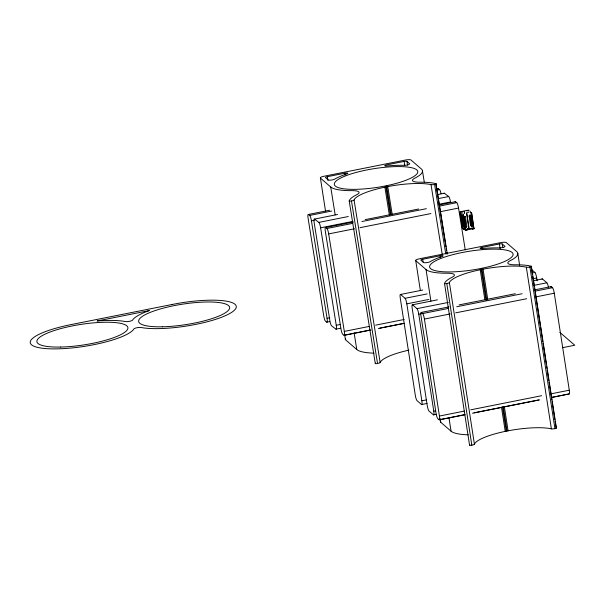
<?xml version="1.0" encoding="UTF-8"?>
<svg xmlns="http://www.w3.org/2000/svg" width="605" height="605" viewBox="0 0 605 605"><rect width="100%" height="100%" fill="white"/><g stroke="black" fill="none" stroke-linecap="round" stroke-linejoin="round"><path stroke-width="0.91" d="M472.414 225.937L472.119 226.043A4.114 1.036 -8.5 0 0 471.408 226.028L470.531 225.635L469.072 215.97L469.828 215.471A4.22 1.059 -8.5 0 1 470.516 215.486L471.045 215.977L472.49 225.794M465.54 230.535L466.72 229.824A3.252 0.734 -8.8 0 1 469.2 228.841L469.223 228.834M462.795 211.531L461.35 212.113M461.683 215.872L463.301 226.353M469.964 215.077L471.56 225.257M462.712 225.801L460.919 215.138L462.402 225.385L463.831 226.293A4.182 1.051 -8.5 0 0 465.26 226.52M465.555 229.499A4.696 1.059 -8.8 0 1 463.498 229.129L462.462 228.236L462.825 228.055M465.593 230.21A4.681 1.051 -8.8 0 0 465.351 230.52L465.313 229.983A4.704 1.059 -8.8 0 1 466.024 229.446L466.243 229.287M465.381 216.62L464.723 216.484A4.22 1.059 -8.5 0 0 464.285 216.726L465.85 227.291A4.114 1.036 -8.5 0 1 466.289 227.049L466.833 226.346L465.389 216.643L464.36 216.908L465.608 227.185L466.289 227.049M464.36 216.908L464.035 216.62A4.545 1.142 -8.5 0 0 463.695 216.847L465.033 227.17M462.583 220.084L463.445 225.65A4.061 1.021 -8.5 0 1 463.71 225.468L463.906 224.826L462.356 225.136M470.985 224.183L471.098 223.805M471.771 225.249L471.106 225.393A4.182 1.051 -8.5 0 0 471.764 224.72L472.233 224.584A4.666 1.172 -8.5 0 1 471.771 225.241L471.734 225.264A0.817 0.401 78.4 0 1 471.613 225.272L471.613 225.272M468.89 212.068L467.574 212.506M468.845 210.623L466.47 210.759M463.687 228.418L463.271 228.433M408.867 350.159A42.206 9.491 -8.8 0 0 380.137 362.478A3.38 0.756 -8.8 0 1 377.55 363.529A1.891 0.424 -8.8 0 1 375.274 363.446L349.198 200.898A1.891 0.424 -8.8 0 0 351.482 200.981A3.38 0.756 -8.8 0 0 354.061 199.93A42.206 9.491 -8.8 0 1 384.893 187.164L387.737 186.597A42.206 9.491 -8.8 0 1 431.025 184.616A3.38 0.756 -8.8 0 0 434.602 184.434A1.883 0.424 -8.8 0 0 435.797 183.625L445.333 243.074M556.305 427.894A1.883 0.424 -8.8 0 1 554.951 428.65A3.38 0.756 -8.8 0 1 551.367 428.832A42.206 9.491 -8.8 0 0 508.079 430.813L505.243 431.373A42.206 9.491 -8.8 0 0 474.403 444.146A3.38 0.756 -8.8 0 1 471.824 445.189A1.891 0.424 -8.8 0 1 469.548 445.114L444.524 283.48A1.891 0.424 -8.8 0 0 446.8 283.556A3.38 0.756 -8.8 0 0 449.386 282.512A42.206 9.491 -8.8 0 1 480.219 269.739L483.055 269.172A42.206 9.491 -8.8 0 1 526.342 267.191A3.38 0.756 -8.8 0 0 529.927 267.009A1.883 0.424 -8.8 0 0 531.122 266.2L532.415 274.564M327.35 176.69L344.774 173.219A2.518 0.567 -8.8 0 1 347.58 173.121A2.518 0.567 -8.8 0 1 346.877 173.922L346.279 174.119A46.986 10.572 -8.8 0 0 335.473 178.694L334.746 179.125A3.562 0.802 -8.8 0 1 331.169 180.078A3.562 0.802 -8.8 0 1 328.197 179.889L325.558 177.605A2.397 0.537 -8.8 0 1 327.35 176.69L327.948 180.403M404.102 161.414L386.701 164.878A2.518 0.567 -8.8 0 0 384.757 165.725A2.518 0.567 -8.8 0 0 386.701 165.997L387.419 165.929A46.986 10.572 -8.8 0 1 402.801 165.301L404.057 165.331A3.547 0.802 -8.8 0 0 408.065 164.772A3.547 0.802 -8.8 0 0 409.577 163.69L406.938 161.406A2.397 0.537 -8.8 0 0 404.102 161.414L404.7 165.127M435.797 183.625L435.479 183.542A47.001 10.572 -8.8 0 0 419.628 182.203A15.004 3.373 -8.8 0 1 414.894 178.112A46.986 10.572 -8.8 0 0 421.33 168.946L410.871 159.917A4.787 1.074 -8.8 0 0 405.388 160.038L323.985 176.244A4.795 1.081 -8.8 0 0 320.416 178.074L330.716 186.983A46.986 10.572 -8.8 0 0 351.951 190.636A14.989 3.373 -8.8 0 1 356.663 194.734A47.001 10.572 -8.8 0 0 349.198 200.898M329.536 321.633L326.776 322.185L325.505 321.217A4.795 0.877 78.7 0 1 323.728 315.795L308.104 218.314A4.795 0.877 78.7 0 1 308.391 214.457L329.574 210.237M436.409 188.972L438.254 188.609L439.525 189.577A4.795 0.877 78.7 0 1 441.075 193.766M308.391 214.457L309.662 215.425L331.767 211.024M436.765 190.121L439.525 189.577M340.577 328.235L335.972 329.15L331.601 325.845A4.795 0.877 78.7 0 1 329.831 320.423L314.207 222.942A4.795 0.877 78.7 0 1 314.494 219.078L337.514 214.495M437.907 194.515L444.357 193.229L448.721 196.542A4.795 0.877 78.7 0 1 450.491 201.964L438.519 204.346M309.662 215.425A4.795 0.877 78.7 0 1 311.439 220.848L314.199 220.296M314.494 219.078L318.858 222.39L348.329 216.522M438.587 198.553L448.721 196.542M318.858 222.39A4.795 0.877 78.7 0 1 320.627 227.813L352.866 221.392M369.806 330.118L344.018 335.253L342.74 334.285A4.795 0.877 78.7 0 1 340.97 328.863L325.346 231.382A4.795 0.877 78.7 0 1 325.634 227.525L353.26 222.02M365.238 219.638L418.652 209.005M438.92 204.974L455.497 201.677L456.767 202.645A4.795 0.877 78.7 0 1 458.545 208.067L465.237 249.842M325.634 227.525L326.904 228.486L352.692 223.358M361.903 221.521L426.374 208.687M439.268 206.124L456.767 202.645M326.904 228.486A4.795 0.877 78.7 0 1 328.681 233.908L354.469 228.781M359.998 227.677L430.911 213.565M440.122 211.727L458.545 208.067M460.307 211.682L468.966 210.079M461.26 215.834L462.25 215.735A4.182 1.051 -8.5 0 0 463.748 215.962L463.15 216.091A4.666 1.172 -8.5 0 1 461.781 215.834L461.774 215.826M461.675 216.197L462.137 216.106L463.574 225.748M464.035 216.62L464.723 216.484M469.828 215.471L470.508 215.335A4.545 1.142 -8.5 0 1 471 215.357M463.695 216.847L464.277 216.734M470.539 215.486L471.121 215.365M469.072 215.97L470.508 215.335M463.589 217.467L464.118 217.361M471.045 215.977L471.552 215.751M462.704 225.476L463.377 225.4M462.53 225.703L463.71 225.468M471.749 224.591L472.134 224.047L470.826 215.282M463.332 226.376L463.831 226.293M470.652 225.12L471.386 224.977M463.354 226.391A4.666 1.172 -8.5 0 0 464.731 226.648L465.351 226.527M465.797 226.55L466.833 226.346M470.531 225.635L471.552 225.4L470.108 215.766M465.018 227.109L465.555 227.004M472.497 225.68L473.019 225.514M465.268 227.404L465.85 227.291M471.416 226.028L472.112 225.892A4.696 1.18 -8.5 0 1 472.694 225.93L472.808 225.922M472.119 226.043L472.702 225.93M469.2 228.841A3.252 0.734 -8.8 0 1 472.588 228.652L473.813 228.652M465.616 230.52L466.788 230.286A3.252 0.734 -8.8 0 1 469.268 229.303L469.298 229.295A3.252 0.734 -8.8 0 1 472.656 229.113L473.851 228.645L471.469 212.68M422.668 259.265L440.1 255.802A2.518 0.567 -8.8 0 1 442.898 255.703A2.518 0.567 -8.8 0 1 442.195 256.497L441.605 256.694A46.986 10.572 -8.8 0 0 430.798 261.277L430.064 261.7A3.562 0.802 -8.8 0 1 426.495 262.653A3.562 0.802 -8.8 0 1 423.515 262.464L420.883 260.18A2.397 0.537 -8.8 0 1 422.668 259.265L423.107 262.056M482.019 247.453L499.427 243.989A2.397 0.537 -8.8 0 1 502.263 243.989L504.895 246.265A3.547 0.802 -8.8 0 1 503.39 247.347A3.547 0.802 -8.8 0 1 499.375 247.906L498.127 247.876A46.986 10.572 -8.8 0 0 482.737 248.504L482.026 248.572A2.518 0.567 -8.8 0 1 480.083 248.3A2.518 0.567 -8.8 0 1 482.019 247.453L482.306 249.313M531.122 266.2L530.797 266.124A47.001 10.572 -8.8 0 0 514.953 264.778A15.004 3.373 -8.8 0 1 510.219 260.687A46.986 10.572 -8.8 0 0 516.647 251.521L506.196 242.492A4.787 1.074 -8.8 0 0 500.713 242.613L419.31 258.819A4.795 1.081 -8.8 0 0 415.733 260.649L426.041 269.558A46.986 10.572 -8.8 0 0 447.277 273.218A14.989 3.373 -8.8 0 1 451.988 277.309A47.001 10.572 -8.8 0 0 444.524 283.48M427.032 403.429L421.503 404.533L417.057 400.676A4.795 0.877 78.7 0 1 415.287 395.148L400.276 298.167A4.795 0.877 78.7 0 1 400.608 294.454L422.714 290.052M400.608 294.454L405.063 298.31L427.168 293.909M532.166 273.014L534.926 272.462A4.795 0.877 78.7 0 1 536.688 277.99L537.127 280.788M326.776 322.185A4.795 0.877 78.7 0 0 327.063 318.321L329.823 317.776M405.063 298.31A4.795 0.877 78.7 0 1 406.825 303.839L428.93 299.437M533.005 278.724L536.688 277.99M436.197 414.319L433.437 414.864L428.983 411.007A4.795 0.877 78.7 0 1 427.221 405.486L412.209 308.497A4.795 0.877 78.7 0 1 412.542 304.791L437.407 299.846M533.194 280.773L542.405 278.943L546.86 282.8A4.795 0.877 78.7 0 1 548.402 287.103M412.542 304.791L416.996 308.648L448.305 302.417M533.965 285.363L546.86 282.8M335.972 329.15A4.795 0.877 78.7 0 0 336.251 325.286L339.942 324.552M463.959 414.811L439.086 419.764L437.786 418.637A4.795 0.877 78.7 0 1 436.023 413.109L421.012 316.128A4.795 0.877 78.7 0 1 421.345 312.414L448.978 306.916M459.104 304.897L515.286 293.72M534.631 289.871L551.208 286.566L552.509 287.693A4.795 0.877 78.7 0 1 554.271 293.221L569.29 390.202A4.795 0.877 78.7 0 1 568.95 393.916L551.45 397.394M416.996 308.648A4.795 0.877 78.7 0 1 418.758 314.176L421.519 313.624M421.345 312.414L422.645 313.541L448.434 308.414M456.722 306.758L522.115 293.743M535.009 291.179L552.509 287.693M344.018 335.253A4.795 0.877 78.7 0 0 344.305 331.389L369.171 326.443M375.622 325.157L404.17 319.47M422.645 313.541A4.795 0.877 78.7 0 1 424.408 319.069L450.196 313.942M455.724 312.838L526.645 298.726M535.856 296.889L554.271 293.221M379.94 328.099L403.883 323.335M344.26 335.299L370.971 329.982M378.337 328.515L404.125 323.38M344.714 335.064L345.432 339.707L356.791 349.531A46.986 10.572 -8.8 0 0 374.003 353.146M562.726 347.641L574.75 345.243L559.844 332.334M421.503 404.533A4.795 0.877 78.7 0 0 421.844 400.82L426.449 399.905M433.437 414.864A4.795 0.877 78.7 0 0 433.77 411.158L435.615 410.795M439.086 419.764A4.795 0.877 78.7 0 0 439.427 416.051L464.292 411.105M470.735 409.819L541.656 395.708M550.868 393.87L569.29 390.202M474.086 412.799L538.556 399.965M439.336 419.84L465.124 414.705M472.49 413.238L539.728 399.86M551.699 397.477L569.199 393.991M440.183 418.569L440.758 422.29L451.065 431.191A46.986 10.572 -8.8 0 0 468.278 434.814M464.731 226.648L464.791 226.648A0.817 0.635 78.9 0 0 464.98 226.595L463.748 216.567L463.218 216.098M462.802 213.081L462.114 212.998M472.097 225.892L471.552 225.4M472.762 228.66A4.681 1.051 -8.8 0 1 473.98 228.803L473.821 228.304A4.704 1.059 -8.8 0 0 472.316 228.191L471.696 228.108M531.75 269.709L534.926 272.462M472.233 224.576L472.134 224.047M436.046 183.776L447.224 253.442M445.628 244.927L445.93 246.787M446.225 248.647L446.528 250.5M446.823 252.361L447.118 254.221M434.602 184.434L445.779 254.1M431.025 184.616L442.195 254.274M422.456 170.814L424.249 181.961M406.938 161.406L407.536 165.127M387.737 186.597L392.206 214.465M386.663 186.801L391.133 214.669M385.952 186.945L390.422 214.813M384.893 187.164L389.363 215.025M354.061 199.93L380.137 362.478M351.482 200.981L377.55 363.529M344.774 173.219L345.077 175.079M330.716 186.983L335.17 214.851M354.106 332.81L356.768 349.531M328.681 233.908L344.305 331.389M320.627 227.813L336.251 325.286M311.439 220.848L327.063 318.321M531.371 266.359L556.396 428.015M532.702 276.417L534.283 286.641M534.57 288.494L534.858 290.355M535.145 292.215L537.308 306.145M537.595 308.005L540.326 325.656M540.613 327.509L542.768 341.447M543.056 343.307L546.368 364.671M546.655 366.532L546.943 368.385M547.23 370.245L548.811 380.462M549.098 382.322L549.385 384.175M549.673 386.035L551.828 399.973M552.115 401.826L554.853 419.477M555.14 421.337L556.146 427.841M529.927 267.009L554.951 428.65M526.342 267.191L551.367 428.832M517.782 253.389L519.65 265.466M502.263 243.989L502.838 247.702M499.427 243.989L500.146 248.632M483.055 269.172L487.66 298.9M504.343 406.658L508.079 430.813M481.988 269.384L486.73 300.035M503.269 406.863L507.013 431.017M481.277 269.52L486.019 300.178M502.558 407.006L506.302 431.161M480.219 269.739L484.817 299.467M501.5 407.226L505.243 431.373M472.603 228.652L472.671 229.113M466.72 229.824L466.788 230.286M463.498 229.129L461.086 212.937M460.443 212.68L460.723 214.488M461.706 220.817L461.986 222.625M462.265 224.44L462.545 226.247M459.944 211.947L462.462 228.236M449.386 282.512L474.403 444.146M446.8 283.556L471.824 445.189M440.1 255.802L440.387 257.654M426.041 269.558L430.911 301.146M449.046 418.191L451.043 431.199M415.733 260.649L420.339 290.377M424.408 319.069L439.427 416.051M418.758 314.176L433.77 411.158M406.825 303.839L421.844 400.82M320.416 178.074L325.588 211.516M473.957 228.342L473.995 228.577A4.704 1.059 -8.8 0 0 473.806 228.524M472.104 219.381L472.369 221.135M471.598 212.605L473.949 228.335M471.113 212.703L473.458 228.433A4.22 0.953 -8.8 0 0 468.988 228.66A4.22 0.953 -8.8 0 0 465.767 229.968L463.415 214.23M470.145 211.13L470.41 212.907M471.333 219.116L471.598 220.885M470.342 215.229L471.673 224.137M469.783 215.04L470.176 217.671M470.44 219.418L470.834 222.05M466.788 212.899L469.132 228.629M466.5 212.952L468.845 228.69M464.542 213.172L464.269 211.326L464.474 213.187M463.158 214.336L465.54 230.301M462.931 214.321L465.275 230.059M462.598 216.023L463.596 222.723M462.038 215.849L463.415 225.105M461.933 215.698L462.318 218.329M465.517 229.265A4.696 1.059 -8.8 0 1 463.506 228.932M465.313 230.286A4.537 1.021 -8.8 0 1 465.343 230.21M465.555 229.068A3.259 0.734 -8.8 0 1 465.177 228.993M468.595 228.622A4.22 0.953 -8.8 0 1 467.363 228.803M455.157 201.73A4.795 0.877 78.7 0 1 455.497 201.677M437.778 189.093A4.795 0.877 78.7 0 1 438.254 188.609M375.274 363.446A47.001 10.572 -8.8 0 1 375.418 363.053M345.432 339.707A4.795 1.081 -8.8 0 1 345.75 338.966M444.017 193.29A4.795 0.877 78.7 0 1 444.357 193.229M550.716 286.967A4.795 0.877 78.7 0 1 551.208 286.566M469.548 445.114A47.001 10.572 -8.8 0 1 469.79 444.524M440.758 422.29A4.795 1.081 -8.8 0 1 440.705 421.867M541.974 279.109A4.795 0.877 78.7 0 1 542.405 278.943M149.208 310.615L97.133 320.975A52.756 11.866 -8.8 0 1 125.348 321.542A4.046 0.907 -8.8 0 0 129.53 321.3A4.046 0.907 -8.8 0 0 132.593 320.098A52.756 11.866 -8.8 0 1 149.185 310.615M386.678 185.682L383.835 186.249A42.206 9.491 -8.8 0 1 336.304 180.85A42.206 9.491 -8.8 0 1 406.318 166.912A42.206 9.491 -8.8 0 1 386.678 185.682M482.003 268.257L479.16 268.824A42.206 9.491 -8.8 0 1 431.622 263.425A42.206 9.491 -8.8 0 1 501.636 249.487A42.206 9.491 -8.8 0 1 482.003 268.257M172.576 304.398L171.911 304.527L178.687 303.264A52.756 11.866 -8.8 0 1 234.407 303.823A52.756 11.866 -8.8 0 1 206.108 322.057A52.756 11.866 -8.8 0 1 141.078 327.502A3.985 0.9 -8.8 0 0 136.957 327.736A3.985 0.9 -8.8 0 0 133.932 328.923A52.756 11.866 -8.8 0 1 80.919 346.869A52.756 11.866 -8.8 0 1 30.462 343.443A52.756 11.866 -8.8 0 1 70.83 324.643L172.576 304.398M162.344 326.798A46.041 10.361 -8.8 0 0 229.643 307.461A46.041 10.361 -8.8 0 0 160.393 308.951A46.041 10.361 -8.8 0 0 162.344 326.798M60.598 347.051A46.041 10.361 -8.8 0 0 127.897 327.713A46.041 10.361 -8.8 0 0 58.647 329.203A46.041 10.361 -8.8 0 0 60.598 347.051"/></g></svg>
